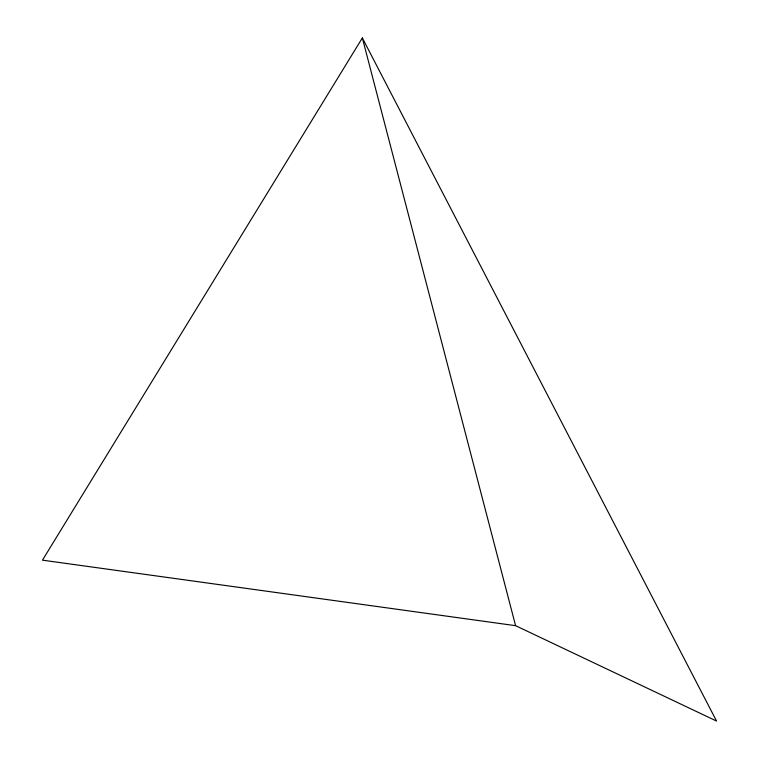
<?xml version="1.0" encoding="UTF-8"?>
<svg xmlns="http://www.w3.org/2000/svg" width="759" height="759" viewBox="0 0 759 759"><rect width="100%" height="100%" fill="white"/><g stroke="black" fill="none" stroke-linecap="round" stroke-linejoin="round"><path stroke-width="1.14" d="M362.347 37.95L42.457 560.161L515.589 625.682L716.543 721.05L362.347 37.95L515.589 625.682"/></g></svg>
